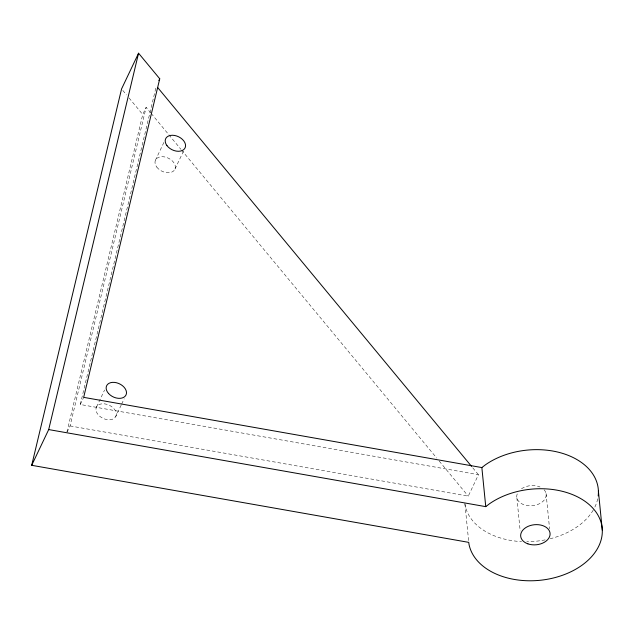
<?xml version="1.0" encoding="UTF-8"?>
<svg xmlns="http://www.w3.org/2000/svg" width="634" height="634" viewBox="0 0 634 634"><rect width="100%" height="100%" fill="white"/><g stroke="black" fill="none" stroke-linecap="round" stroke-linejoin="round"><path stroke-width="0.48" stroke-dasharray="3.17 2.38" d="M66.903 432.111L142.737 114.492L146.137 107.344L150.559 112.686M67.093 432.182L70.073 425.929L146.137 107.344M70.073 425.929L468.264 496.145L478.464 474.707L80.272 404.492L156.107 86.874M155.362 160.354L163.865 142.492M174.984 169.064L183.488 151.201M80.272 404.492L83.672 397.352M96.526 406.973L104.594 390.005M115.713 416.609A10.738 7.259 25.4 0 0 104.285 403.826A10.738 7.259 25.4 0 0 98.357 414.929A10.738 7.259 25.4 0 0 115.713 416.609L121.237 404.999M121.665 404.104L124.209 398.746M472.782 467.852L478.464 474.707M151.193 113.446L180.88 149.275M181.506 150.036L436.683 458.025M439.211 461.076L468.264 496.145M122.814 90.44L126.546 94.949M129.035 97.953L142.737 114.492M464.873 503.293L465.063 505.005A67.125 45.775 -5.7 0 0 521.584 541.594M546.072 493.593L549.583 528.764M516.869 497.761L520.181 530.975M464.976 504.268L468.677 541.396M597.711 498.815A67.125 45.775 -5.7 0 1 593.654 509.371M593.21 510.14A67.125 45.775 -5.7 0 1 550.217 538.741M545.113 539.883A67.125 45.775 -5.7 0 1 526.806 541.713M544.107 489.813A14.764 10.073 -5.7 0 1 533.376 505.583A14.764 10.073 -5.7 0 1 517.312 493.64M521.489 488.782A14.764 10.073 -5.7 0 1 540.049 487.007M156.772 167.067A10.738 7.259 25.4 0 0 174.366 170.166A10.738 7.259 25.4 0 0 164.396 156.891A10.738 7.259 25.4 0 0 156.772 167.067"/><path stroke-width="0.95" d="M31.7 465.301L48.699 429.575L485.755 506.645L489.496 503.768A67.125 45.775 -5.7 0 1 592.6 507.897A67.125 45.775 -5.7 0 1 557.452 576.908A67.125 45.775 -5.7 0 1 468.962 544.083L468.772 542.371L31.7 465.301L121.562 88.934L138.561 53.208L159.736 78.767L83.672 397.352L481.856 467.567L485.596 464.69A67.125 45.775 -5.7 0 1 560.543 452.787A67.125 45.775 -5.7 0 1 598.187 495.923M48.699 429.575L138.561 53.208M158.888 80.558L159.736 78.767M157.604 87.437L471.514 466.323M598.401 491.112L602.3 530.19M481.856 467.567L485.755 506.645M527.924 543.861A14.764 10.073 -5.7 0 0 550.098 534.042A14.764 10.073 -5.7 0 0 528.09 526.363A14.764 10.073 -5.7 0 0 527.924 543.861M166.972 145.63A10.738 7.259 25.4 0 0 184.565 148.736A10.738 7.259 25.4 0 0 174.596 135.462A10.738 7.259 25.4 0 0 166.972 145.63M108.557 393.492A10.738 7.259 25.4 0 0 125.912 395.172A10.738 7.259 25.4 0 0 114.485 382.397A10.738 7.259 25.4 0 0 108.557 393.492"/></g></svg>
